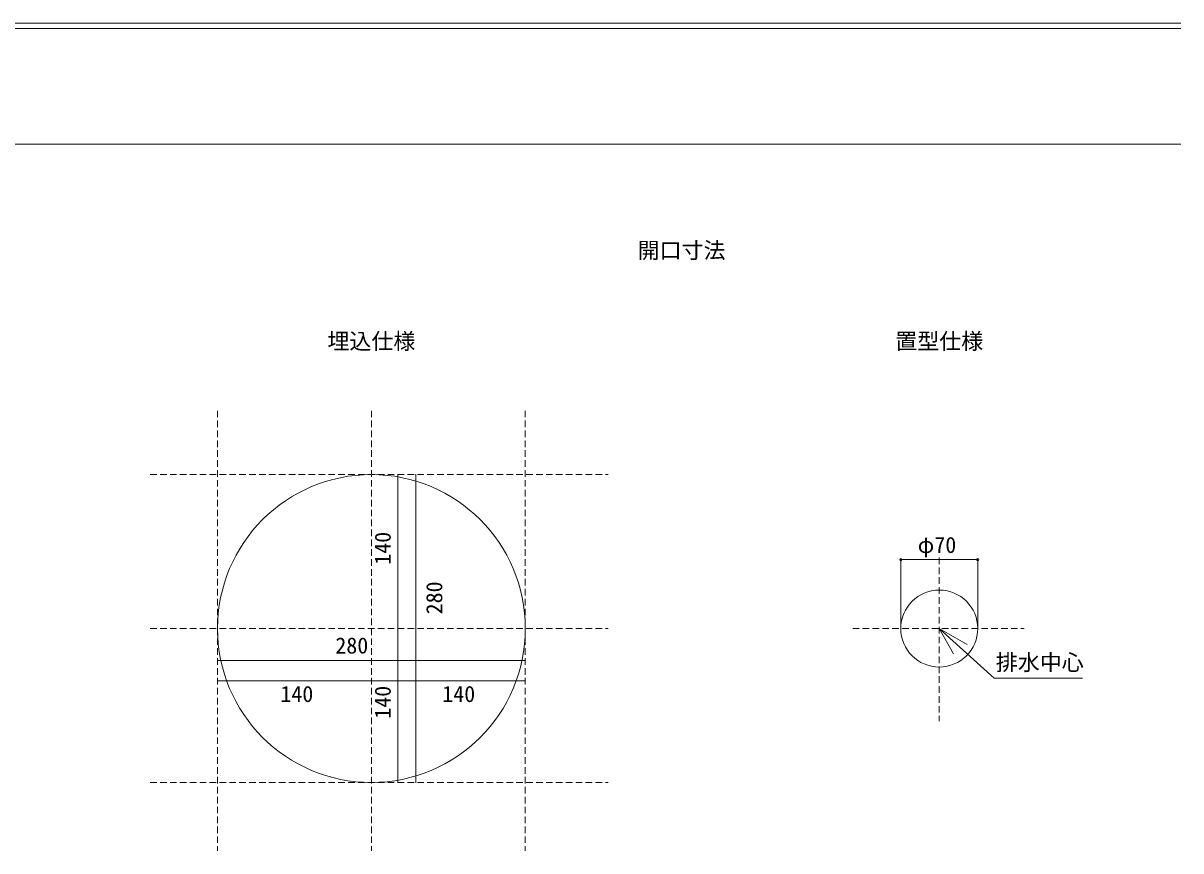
# Model space of a CAD drawing. Units: millimetres, scale not verified. Extents: x -1002 to 1002, y -687 to 676.
# Drawn here: x -51 to 1002, y -112 to 640 of the extents above; entities that cross this region are included whole.
import ezdxf
from ezdxf.enums import TextEntityAlignment as Align

# ---------------------------------------------------------------- set-up
doc = ezdxf.new("R2010")
doc.units = ezdxf.units.MM
doc.header["$LTSCALE"] = 5
doc.header["$PDMODE"] = 32
doc.header["$PDSIZE"] = 2
doc.linetypes.add('DASHED1', pattern=[1.8, 1.2, -0.6])
doc.layers.add('0-0', color=7, linetype='Continuous', lineweight=15)
doc.layers.add('F-0', color=7, linetype='Continuous', lineweight=15)
doc.styles.add('ＭＳ ゴシック', font='')
doc.styles.get('ＭＳ ゴシック').set_extended_font_data('MS Gothic')

# ---------------------------------------------------------------- blocks, each defined once
blk = doc.blocks.new('_DOT')
at = {"layer": '0-0'}
blk.add_line((1.25, 0), (-1.25, 0), dxfattribs=at)
blk.add_circle((0, 0), 1.25, dxfattribs=at)

msp = doc.modelspace()

# ---------------------------------------------------------------- linework, layer by layer
at = {"layer": 'F-0'}
for p, q in [((1002.034, 640.036), (-1002.086, 640.036)), ((1002.034, 635.036), (-1002.086, 635.036)), ((1002.034, 530.036), (-1002.086, 530.036)), ((747.279, 152.298), (817.279, 152.298)), ((747.279, 152.298), (747.279, 89.651)), ((817.279, 152.298), (817.279, 89.651))]:
    msp.add_line(p, q, dxfattribs=at)
at = {"layer": 'F-0', "color": 3, "linetype": 'DASHED1', "lineweight": 20}
for p, q in [((125.71, 287.681), (125.71, -112.469)), ((265.71, 287.681), (265.71, -112.469)), ((405.71, 287.681), (405.71, -112.469)), ((64.532, 229.651), (481.201, 229.651)), ((64.532, 89.651), (481.201, 89.651)), ((64.532, -50.349), (481.201, -50.349))]:
    msp.add_line(p, q, dxfattribs=at)
at = {"layer": 'F-0', "lineweight": 18}
for p, q in [((289.724, 89.651), (289.724, 229.651)), ((306.094, -50.349), (306.094, 229.651)), ((289.724, -50.349), (289.724, 89.651)), ((125.71, 60.513), (405.71, 60.513)), ((125.71, 42.11), (265.71, 42.11)), ((265.71, 42.11), (405.71, 42.11))]:
    msp.add_line(p, q, dxfattribs=at)
at = {"layer": 'F-0', "linetype": 'DASHED1'}
for p, q in [((782.279, 154.212), (782.279, 5.404)), ((703.548, 89.651), (859.508, 89.651))]:
    msp.add_line(p, q, dxfattribs=at)
at = {"layer": 'F-0'}
for points in [[(795.075, 66.689), (782.279, 89.651), (807.621, 75.22)], [(782.279, 89.651), (832.293, 44.38), (912.477, 44.38)]]:
    msp.add_lwpolyline(points, dxfattribs=at)
at = {"layer": 'F-0', "color": 3, "lineweight": 18}
msp.add_circle((265.71, 89.651), 140, dxfattribs=at)
at = {"layer": 'F-0'}
msp.add_circle((782.279, 89.651), 35, dxfattribs=at)
for p in [(747.279, 152.298), (817.279, 152.298)]:
    msp.add_point(p, dxfattribs=at)

# ---------------------------------------------------------------- block references
at = {"layer": 'F-0', "xscale": 0.12, "yscale": 0.12}
for p in [(289.724, 229.651), (306.094, 229.651), (289.724, 89.651), (289.724, 89.651), (125.71, 60.513), (405.71, 60.513), (125.71, 42.11), (265.71, 42.11), (265.71, 42.11), (405.71, 42.11), (289.724, -50.349), (306.094, -50.349)]:
    msp.add_blockref('_DOT', p, dxfattribs=at)

# ---------------------------------------------------------------- texts
at = {"layer": 'F-0', "style": 'ＭＳ ゴシック'}
for s, p in [('開口寸法', (507.856, 421.798)), ('埋込仕様', (225.71, 339.2)), ('置型仕様', (742.279, 339.2)), ('φ70', (762.633, 153.916)), ('280', (232.926, 62.513)), ('排水中心', (833.695, 47.183)), ('140', (182.916, 18.429)), ('140', (330.229, 18.429))]:
    msp.add_text(s, height=14.66, dxfattribs=at).set_placement(p, align=Align.BOTTOM_LEFT)
for s, p in [('140', (287.724, 147.651)), ('280', (334.569, 102.544)), ('140', (287.724, 7.651))]:
    msp.add_text(s, height=14.66, rotation=90, dxfattribs=at).set_placement(p, align=Align.BOTTOM_LEFT)

doc.saveas('drawing.dxf')
